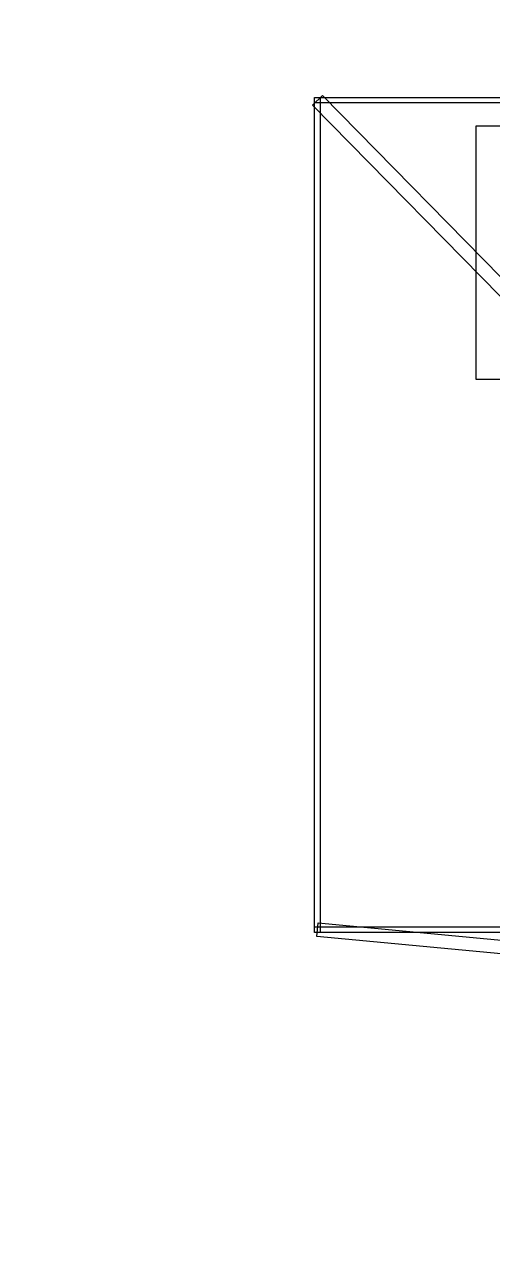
# Model space of a CAD drawing. Header units: millimetres. Extents: x -191664 to 191490, y -197311 to 10263.
# Drawn here: x -624 to 388, y -131955 to -129280 of the extents above; entities that cross this region are included whole.
import ezdxf

# ---------------------------------------------------------------- set-up
doc = ezdxf.new("R2010")
doc.units = ezdxf.units.MM
doc.layers.add('DET_secador_superior', color=7, linetype='Continuous', lineweight=0)
doc.layers.add('R15_COTAS_TRANSPORTE_P', color=1, linetype='Continuous', lineweight=0)
doc.dimstyles.new('PLANTA_20', dxfattribs={"dimtxt": 50, "dimasz": 30, "dimexe": 30, "dimexo": 16, "dimgap": 20, "dimtad": 1, "dimtih": 1, "dimtoh": 1, "dimdec": 1, "dimzin": 0, "dimdsep": 46, "dimcen": 0.09, "dimadec": 0, "dimazin": 0, "dimtfac": 1, "dimtdec": 4, "dimtofl": 0, "dimtmove": 0, "dimatfit": 3, "dimfxl": 1, "dimtolj": 1, "dimtzin": 0, "dimarcsym": 0})

# ---------------------------------------------------------------- blocks, each defined once
blk = doc.blocks.new('*D131')
at = {"layer": 'Defpoints', "color": 0, "transparency": 16777216}
for p in [(1100, -183968.1), (1139.8, -184162.7), (1104.6, -184212), (1304.6, -184212), (1304.6, -184212)]:
    blk.add_point(p, dxfattribs=at)
at = {"layer": 'R15_COTAS_TRANSPORTE_P', "color": 0, "lineweight": -2, "transparency": 16777216}
blk.add_arc((1304.6, -184212), 172, 140.0034, 169.9966, dxfattribs=at)
at = {"layer": 'R15_COTAS_TRANSPORTE_P', "color": 0, "transparency": 16777216}
for points in [[(1169.3, -184097.9), (1176.3, -184105), (1194, -184080.2)], [(1140.2, -184182.6), (1130.2, -184181.7), (1132.6, -184212)]]:
    blk.add_solid(points, dxfattribs=at)
blk = doc.blocks.new('*D132')
at = {"layer": 'Defpoints', "color": 0, "transparency": 16777216}
for p in [(-500, -194490), (-500, -194490), (500, -194490), (203.3, -194656.7), (439.7, -194832)]:
    blk.add_point(p, dxfattribs=at)
at = {"layer": 'R15_COTAS_TRANSPORTE_P', "color": 0, "lineweight": -2, "transparency": 16777216}
blk.add_arc((-500, -194490), 722.8, 342.3783, 357.6217, dxfattribs=at)
at = {"layer": 'R15_COTAS_TRANSPORTE_P', "color": 0, "transparency": 16777216}
for points in [[(217.2, -194519.9), (227.1, -194520.1), (222.8, -194490)], [(193.6, -194710.4), (184.1, -194707.2), (179.2, -194737.2)]]:
    blk.add_solid(points, dxfattribs=at)
blk = doc.blocks.new('*D133')
at = {"layer": 'Defpoints', "color": 0, "transparency": 16777216}
for p in [(439.7, -194148), (217.9, -194406.1), (-500, -194490), (-500, -194490), (500, -194490)]:
    blk.add_point(p, dxfattribs=at)
at = {"layer": 'R15_COTAS_TRANSPORTE_P', "color": 0, "lineweight": -2, "transparency": 16777216}
blk.add_arc((-500, -194490), 722.8, 2.3783, 17.6217, dxfattribs=at)
at = {"layer": 'R15_COTAS_TRANSPORTE_P', "color": 0, "transparency": 16777216}
for points in [[(184.1, -194272.8), (193.6, -194269.6), (179.2, -194242.8)], [(227.1, -194459.9), (217.2, -194460.1), (222.8, -194490)]]:
    blk.add_solid(points, dxfattribs=at)

msp = doc.modelspace()

# ---------------------------------------------------------------- linework, layer by layer
at = {"layer": 'DET_secador_superior', "color": 8, "true_color": 0x667c87}
for p, q in [((0, -129454.5), (21.42, -129433.5)), ((21.42, -129433.5), (615.42, -130039.5)), ((594, -130060.5), (0, -129454.5)), ((9.3, -131258.93), (12.12, -131229.07)), ((12.12, -131229.07), (606.12, -131285.07)), ((603.3, -131314.93), (9.3, -131258.93))]:
    msp.add_line(p, q, dxfattribs=at)
at = {"layer": 'DET_secador_superior', "color": 33, "true_color": 0xb6a25b}
for p, q in [((4.71, -129450), (4.71, -129438)), ((4.71, -129438), (1254.71, -129438)), ((4.71, -131250), (4.71, -129438)), ((4.71, -129438), (16.71, -129438)), ((16.71, -129438), (16.71, -131250)), ((1254.71, -129450), (4.71, -129450)), ((4.71, -131250), (4.71, -131238)), ((4.71, -131238), (1254.71, -131238)), ((1254.71, -131250), (4.71, -131250)), ((16.71, -131250), (4.71, -131250))]:
    msp.add_line(p, q, dxfattribs=at)
at = {"layer": 'DET_secador_superior', "color": 253, "true_color": 0xa6b3ba}
for p, q in [((16.71, -129438), (16.71, -129450)), ((16.71, -129450), (4.71, -129450)), ((354.71, -130050), (354.71, -129500)), ((354.71, -129500), (904.71, -129500)), ((904.71, -130050), (354.71, -130050)), ((4.71, -131238), (16.71, -131238)), ((16.71, -131238), (16.71, -131250))]:
    msp.add_line(p, q, dxfattribs=at)

# ---------------------------------------------------------------- dimensions: what is measured, and where the dimension line sits
at = {"layer": 'R15_COTAS_TRANSPORTE_P'}
for base, line1, line2, picture, middle in [((217.89, -194406.09), ((-500, -194490), (500, -194490)), ((-500, -194490), (439.69, -194147.98)), '*D133', (191490.46, -33543.69)), ((203.29, -194656.68), ((-500, -194490), (500, -194490)), ((-500, -194490), (439.69, -194832.02)), '*D132', (-191664.11, -34001.98)), ((1139.8, -184162.66), ((1304.62, -184212), (1104.62, -184212)), ((1304.62, -184212), (1100, -183968.15)), '*D131', (-166426.35, -78863.51))]:
    dim = msp.add_angular_dim_2l(base=base, line1=line1, line2=line2, dimstyle='PLANTA_20', dxfattribs=at)
    dim.commit()
    dim.dimension.update_dxf_attribs({"geometry": picture, "text_midpoint": middle})

doc.saveas('drawing.dxf')
